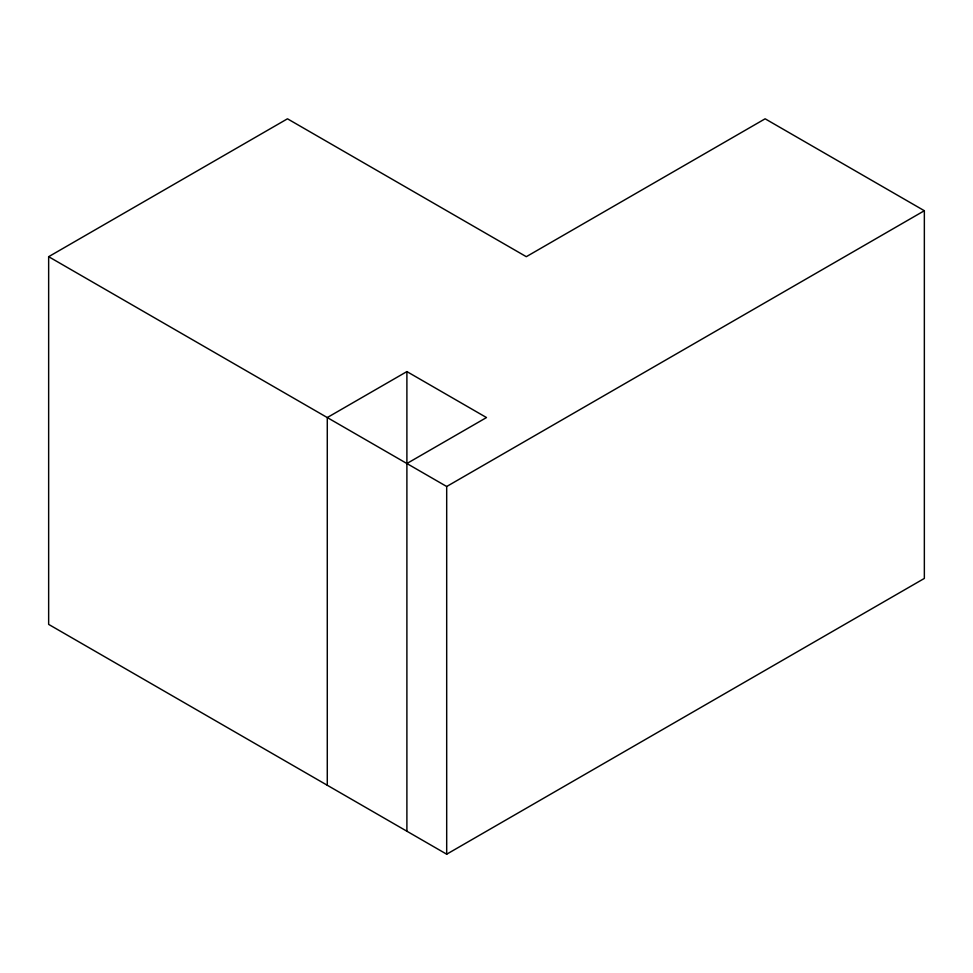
<?xml version="1.0" encoding="UTF-8"?>
<svg xmlns="http://www.w3.org/2000/svg" width="973" height="973" viewBox="0 0 973 973"><rect width="100%" height="100%" fill="white"/><g stroke="black" fill="none" stroke-linecap="round" stroke-linejoin="round"><path stroke-width="1.46" d="M48.65 256.69L287.473 118.803L526.308 256.69L765.131 118.803L924.35 210.727L924.35 578.424L446.692 854.197L48.65 624.386L48.65 256.69L446.692 486.5L924.35 210.727M406.896 463.513L486.5 417.551L406.896 371.589L327.281 417.551L327.281 785.26M446.692 486.5L446.692 854.197M406.896 371.589L406.896 831.222"/></g></svg>
